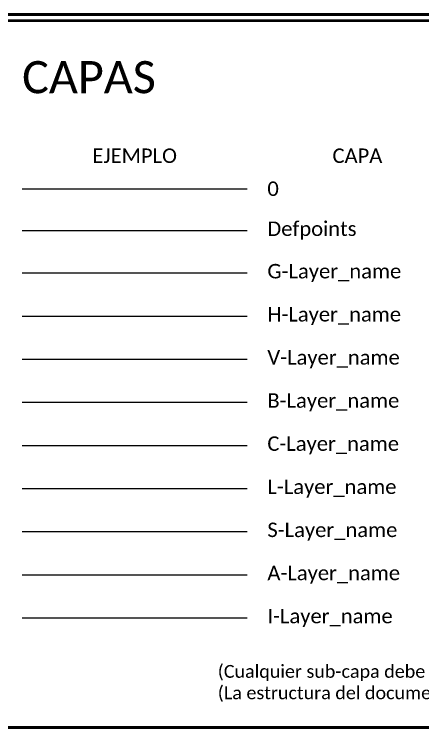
# Paper-space layout 'Dimensiones_cajasXM' of a CAD drawing. Header units: metres. Extents: x -968 to 2373, y -423 to 894.
# Drawn here: x -705.6 to -578.7, y -224.8 to 1.5 of the extents above; entities that cross this region are included whole.
import ezdxf

# ---------------------------------------------------------------- set-up
doc = ezdxf.new("R2010")
doc.units = ezdxf.units.M
doc.linetypes.add('BORDER', pattern=[44.45, 12.7, -6.35, 12.7, -6.35, 0, -6.35])
doc.layers.get('0').update_dxf_attribs({"color": 255, "plot": 0})
doc.layers.get('Defpoints').update_dxf_attribs({"color": 255})
for name, color, linetype in [('A-layer_name', 179, 'Continuous'), ('B-layer_name', 36, 'Continuous'), ('C-layer_name', 98, 'Continuous'), ('H-layer_name', 6, 'Continuous'), ('L-layer_name', 92, 'Continuous'), ('S-layer_name', 251, 'Continuous'), ('V-layer_name', 30, 'Continuous')]:
    doc.layers.add(name, color=color, linetype=linetype)
doc.layers.add('G-layer_name', color=7, linetype='Continuous', true_color=0x323232)
doc.layers.add('G-Title_layouts', color=7, linetype='Continuous', lineweight=50, true_color=0x323232)
doc.layers.add('I-layer_name', color=142, linetype='Continuous', lineweight=25)
doc.styles.get("Standard").update_dxf_attribs({"font": 'Candara.ttf'})

psp = doc.layouts.new('Dimensiones_cajasXM')

# ---------------------------------------------------------------- linework, layer by layer
psp.add_line((-703.1998, -52.7368), (-633.1998, -52.7368))
at = {"layer": 'A-layer_name'}
psp.add_line((-703.1998, -172.9019), (-633.1998, -172.9019), dxfattribs=at)
at = {"layer": 'B-layer_name'}
psp.add_line((-703.1998, -119.2138), (-633.1998, -119.2138), dxfattribs=at)
at = {"layer": 'C-layer_name'}
psp.add_line((-703.1998, -132.6359), (-633.1998, -132.6359), dxfattribs=at)
at = {"layer": 'Defpoints'}
psp.add_line((-703.1998, -65.7368), (-633.1998, -65.7368), dxfattribs=at)
at = {"layer": 'G-layer_name'}
psp.add_line((-703.1998, -78.9478), (-633.1998, -78.9478), dxfattribs=at)
at = {"layer": 'G-Title_layouts'}
for points in [[(-967.6998, 1.5093), (-69.4498, 1.5093), (-69.4498, -422.593), (-967.6998, -422.593)], [(-715.6998, -0.4907), (-71.4498, -0.2368), (-71.4498, -220.4272), (-715.6998, -220.5541)], [(-965.6998, -220.4907), (-518.5748, -220.4907), (-518.5748, -420.593), (-965.6998, -420.593)]]:
    psp.add_lwpolyline(points, close=True, dxfattribs=at)
at = {"layer": 'H-layer_name'}
psp.add_line((-703.1998, -92.3698), (-633.1998, -92.3698), dxfattribs=at)
at = {"layer": 'I-layer_name'}
psp.add_line((-703.1998, -186.3239), (-633.1998, -186.3239), dxfattribs=at)
at = {"layer": 'L-layer_name'}
psp.add_line((-703.1998, -146.0579), (-633.1998, -146.0579), dxfattribs=at)
at = {"layer": 'S-layer_name'}
psp.add_line((-703.1998, -159.4799), (-633.1998, -159.4799), dxfattribs=at)
at = {"layer": 'V-layer_name'}
psp.add_line((-703.1998, -105.7918), (-633.1998, -105.7918), dxfattribs=at)

# ---------------------------------------------------------------- texts
at = {"layer": 'G-Title_layouts', "insert": (-703.1998, -12.9907), "char_height": 10, "attachment_point": 1}
psp.add_mtext_dynamic_manual_height_columns('CAPAS', width=225.025811, gutter_width=50, heights=[0], dxfattribs=at)
at = {"layer": 'G-Title_layouts', "color": 0, "linetype": 'BORDER', "lineweight": 0, "char_height": 4.5}
for s, insert, width, attachment_point in [('EJEMPLO', (-668.1998, -44.7368), 67, 8), ('CAPA', (-598.9498, -44.7368), 65.5, 8), ('   0', (-631.6998, -52.7368), 65.5, 4), ('   Defpoints', (-631.6998, -65.7368), 65.5, 4), ('   G-Layer_name', (-631.6998, -78.9478), 65.5, 4), ('   H-Layer_name', (-631.6998, -92.3698), 65.5, 4), ('   V-Layer_name', (-631.6998, -105.7918), 65.5, 4), ('   B-Layer_name', (-631.6998, -119.2138), 65.5, 4), ('   C-Layer_name', (-631.6998, -132.6359), 65.5, 4), ('   L-Layer_name', (-631.6998, -146.0579), 65.5, 4), ('   S-Layer_name', (-631.6998, -159.4799), 65.5, 4), ('   A-Layer_name', (-631.6998, -172.9019), 65.5, 4), ('   I-Layer_name', (-631.6998, -186.3239), 65.5, 4)]:
    psp.add_mtext(s, dxfattribs=dict(at, insert=insert, width=width, attachment_point=attachment_point))
at = {"layer": 'G-Title_layouts', "color": 2, "linetype": 'BORDER', "lineweight": 0, "insert": (-642.3698, -200.9783), "char_height": 4, "width": 387.420055, "attachment_point": 1}
psp.add_mtext('(Cualquier sub-capa debe ser nombrada como "Nombre-sub". ie: "S-Concrete_21MPa-vigas")\\P(La estructura del documento debe preservar el orden mostrado acá con excepción de las capas "0" y "Defpoints")', dxfattribs=at)

doc.saveas('drawing.dxf')
